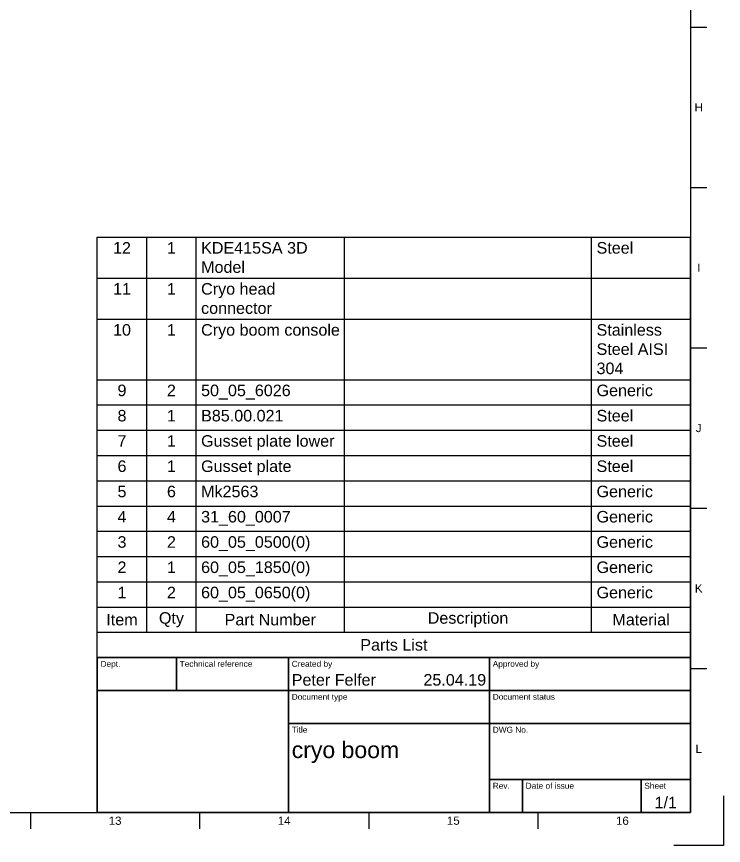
# Model space of a CAD drawing. Header units: millimetres. Extents: x 0 to 841, y 0 to 594.
# Drawn here: x 626.5 to 841, y 0 to 251.5 of the extents above; entities that cross this region are included whole.
import ezdxf
from ezdxf.enums import TextEntityAlignment as Align

# ---------------------------------------------------------------- set-up
doc = ezdxf.new("R2010")
doc.units = ezdxf.units.MM
doc.header["$LTSCALE"] = 0.75
for name, color, linetype, lineweight in [('Border', 7, 'Continuous', 25), ('Parts Lists', 7, 'Continuous', 25), ('TitleBlock', 7, 'Continuous', 35)]:
    doc.layers.add(name, color=color, linetype=linetype, lineweight=lineweight)
doc.styles.add('FusionTitle', font='')
doc.styles.get("Standard").update_dxf_attribs({"font": 'arial.ttf'})
doc.styles.get('FusionTitle').set_extended_font_data('Arial Unicode MS')

# ---------------------------------------------------------------- blocks, each defined once
blk = doc.blocks.new('ISO_A1_SHEET')
at = {"layer": 'Border'}
for p, q in [((831, 584), (831, 10)), ((831, 248.333333), (836, 248.333333)), ((831, 199.666667), (836, 199.666667)), ((831, 151), (836, 151)), ((831, 102.333334), (836, 102.333334)), ((831, 53.666667), (836, 53.666667)), ((841, 15), (841, 0)), ((20, 10), (831, 10)), ((630.75, 10), (630.75, 5)), ((682.0625, 10), (682.0625, 5)), ((733.375, 10), (733.375, 5)), ((784.6875, 10), (784.6875, 5)), ((841, 0), (826, 0))]:
    blk.add_line(p, q, dxfattribs=at)
at = {"layer": 'Border', "style": 'FusionTitle'}
for s, p in [('H', (833.5, 224)), ('I', (833.5, 175.333334)), ('J', (833.5, 126.666667)), ('K', (833.5, 78)), ('L', (833.5, 29.333334)), ('13', (656.40625, 7.5)), ('14', (707.71875, 7.5)), ('15', (759.03125, 7.5)), ('16', (810.34375, 7.5))]:
    blk.add_text(s, height=2.5, dxfattribs=at).set_placement(p, align=Align.MIDDLE)
blk = doc.blocks.new('ISO_TITLEBLOCK')
at = {"layer": 'TitleBlock'}
for p, q in [((0, 47), (-180, 47)), ((-180, 47), (-180, 0)), ((-156, 37), (-156, 47)), ((-122, 0), (-122, 47)), ((-61, 0), (-61, 47)), ((0, 0), (0, 47)), ((-180, 37), (0, 37)), ((-122, 27), (0, 27)), ((-61, 10), (0, 10)), ((-51, 0), (-51, 10)), ((-15, 0), (-15, 10)), ((-180, 0), (0, 0))]:
    blk.add_line(p, q, dxfattribs=at)
at = {"layer": 'TitleBlock', "style": 'FusionTitle'}
for s, p in [('Dept.', (-179, 46)), ('Technical reference', (-155, 46)), ('Created by', (-121, 46)), ('Approved by', (-60, 46)), ('Document type', (-121, 36)), ('Document status', (-60, 36)), ('Title', (-121, 26)), ('DWG No.', (-60, 26)), ('Rev.', (-60, 9)), ('Date of issue', (-50, 9)), ('Sheet', (-14, 9))]:
    blk.add_text(s, height=1.8, dxfattribs=at).set_placement(p, align=Align.TOP_LEFT)
for tag, p, height in [('DEPT', (-179, 38.5), 3.5), ('TECHNICAL_REFERENCE', (-155, 38.5), 3.5), ('CREATED_BY', (-121, 38.5), 3.5), ('APPROVED_BY', (-60, 38.5), 3.5), ('DOCUMENT_TYPE', (-121, 28.5), 3.5), ('DOCUMENT_STATUS', (-60, 28.5), 3.5), ('TITLE_1', (-121, 16.5), 5), ('TITLE_2', (-121, 9), 5), ('TITLE_3', (-121, 1.5), 5), ('DATE_OF_ISSUE', (-50, 1.5), 3.5)]:
    blk.add_attdef(tag, p, '', height=height, dxfattribs=at)
for tag, p in [('CREATED_DATE', (-62, 38.5)), ('APPROVED_DATE', (-1, 38.5))]:
    blk.add_attdef(tag, text='', height=3.5, dxfattribs=at).set_placement(p, align=Align.RIGHT)
for tag, height, p in [('DRAWING_NUMBER', 5, (-30.5, 16.6)), ('REV', 3.5, (-56, 3.1)), ('SHEET', 3.5, (-7.5, 3.1))]:
    blk.add_attdef(tag, text='', height=height, dxfattribs=at).set_placement(p, align=Align.MIDDLE)
blk = doc.blocks.new('*T7')
at = {"layer": 'Parts Lists', "color": 0, "linetype": 'ByBlock', "lineweight": -2, "transparency": 16777216}
for p, q in [((0, 127.596407), (180, 127.596407)), ((0, 0), (0, 127.596407)), ((15, 7.666667), (15, 127.596407)), ((30, 7.666667), (30, 127.596407)), ((75, 7.666667), (75, 127.596407)), ((150, 7.666667), (150, 127.596407)), ((180, 0), (180, 127.596407)), ((0, 115.146089), (180, 115.146089)), ((0, 102.695771), (180, 102.695771)), ((0, 84.333333), (180, 84.333333)), ((0, 76.666667), (180, 76.666667)), ((0, 69), (180, 69)), ((0, 61.333333), (180, 61.333333)), ((0, 53.666667), (180, 53.666667)), ((0, 46), (180, 46)), ((0, 38.333333), (180, 38.333333)), ((0, 30.666667), (180, 30.666667)), ((0, 23), (180, 23)), ((0, 15.333333), (180, 15.333333)), ((0, 7.666667), (180, 7.666667)), ((0, 0), (180, 0))]:
    blk.add_line(p, q, dxfattribs=at)
at = {"layer": 'Parts Lists', "color": 0, "transparency": 16777216, "char_height": 3.5}
for s, insert, width, attachment_point in [('12', (7.5, 126.096407), 12, 2), ('1', (22.5, 126.096407), 12, 2), ('KDE415SA 3D Model', (31.5, 126.096407), 42, 1), ('Steel', (151.5, 126.096407), 27, 1), ('11', (7.5, 113.646089), 12, 2), ('1', (22.5, 113.646089), 12, 2), ('Cryo head connector', (31.5, 113.646089), 42, 1), ('10', (7.5, 101.195771), 12, 2), ('1', (22.5, 101.195771), 12, 2), ('Cryo boom console', (31.5, 101.195771), 42, 1), ('Stainless Steel AISI 304', (151.5, 101.195771), 27, 1), ('Generic', (151.5, 82.833333), 27, 1), ('9', (7.5, 82.833333), 12, 2), ('2', (22.5, 82.833333), 12, 2), ('50_05_6026', (31.5, 82.833333), 42, 1), ('8', (7.5, 75.166667), 12, 2), ('1', (22.5, 75.166667), 12, 2), ('B85.00.021', (31.5, 75.166667), 42, 1), ('Steel', (151.5, 75.166667), 27, 1), ('7', (7.5, 67.5), 12, 2), ('1', (22.5, 67.5), 12, 2), ('Gusset plate lower', (31.5, 67.5), 42, 1), ('Steel', (151.5, 67.5), 27, 1), ('6', (7.5, 59.833333), 12, 2), ('1', (22.5, 59.833333), 12, 2), ('Gusset plate', (31.5, 59.833333), 42, 1), ('Steel', (151.5, 59.833333), 27, 1), ('5', (7.5, 52.166667), 12, 2), ('6', (22.5, 52.166667), 12, 2), ('Mk2563', (31.5, 52.166667), 42, 1), ('Generic', (151.5, 52.166667), 27, 1), ('4', (7.5, 44.5), 12, 2), ('4', (22.5, 44.5), 12, 2), ('31_60_0007', (31.5, 44.5), 42, 1), ('Generic', (151.5, 44.5), 27, 1), ('3', (7.5, 36.833333), 12, 2), ('2', (22.5, 36.833333), 12, 2), ('60_05_0500(0)', (31.5, 36.833333), 42, 1), ('Generic', (151.5, 36.833333), 27, 1), ('2', (7.5, 29.166667), 12, 2), ('1', (22.5, 29.166667), 12, 2), ('60_05_1850(0)', (31.5, 29.166667), 42, 1), ('Generic', (151.5, 29.166667), 27, 1), ('1', (7.5, 21.5), 12, 2), ('2', (22.5, 21.5), 12, 2), ('60_05_0650(0)', (31.5, 21.5), 42, 1), ('Generic', (151.5, 21.5), 27, 1), ('Item', (7.5, 11.5), 12, 5), ('Qty', (22.5, 11.5), 12, 5), ('Part Number', (52.5, 11.5), 42, 5), ('Description', (112.5, 11.5), 72, 5), ('Material', (165, 11.5), 27, 5), ('Parts List', (90, 3.833333), 177, 5)]:
    blk.add_mtext(s, dxfattribs=dict(at, insert=insert, width=width, attachment_point=attachment_point))

msp = doc.modelspace()

# ---------------------------------------------------------------- block references
msp.add_blockref('*T7', (651, 57))
at = {"layer": 'Border'}
msp.add_blockref('ISO_A1_SHEET', (0, 0), dxfattribs=at)
at = {"layer": 'TitleBlock'}
msp.add_blockref('ISO_TITLEBLOCK', (831, 10), dxfattribs=at).add_auto_attribs({'CREATED_DATE': '25.04.19', 'SHEET': '1/1', 'TITLE_1': 'cryo boom', 'CREATED_BY': 'Peter Felfer'})

doc.saveas('drawing.dxf')
